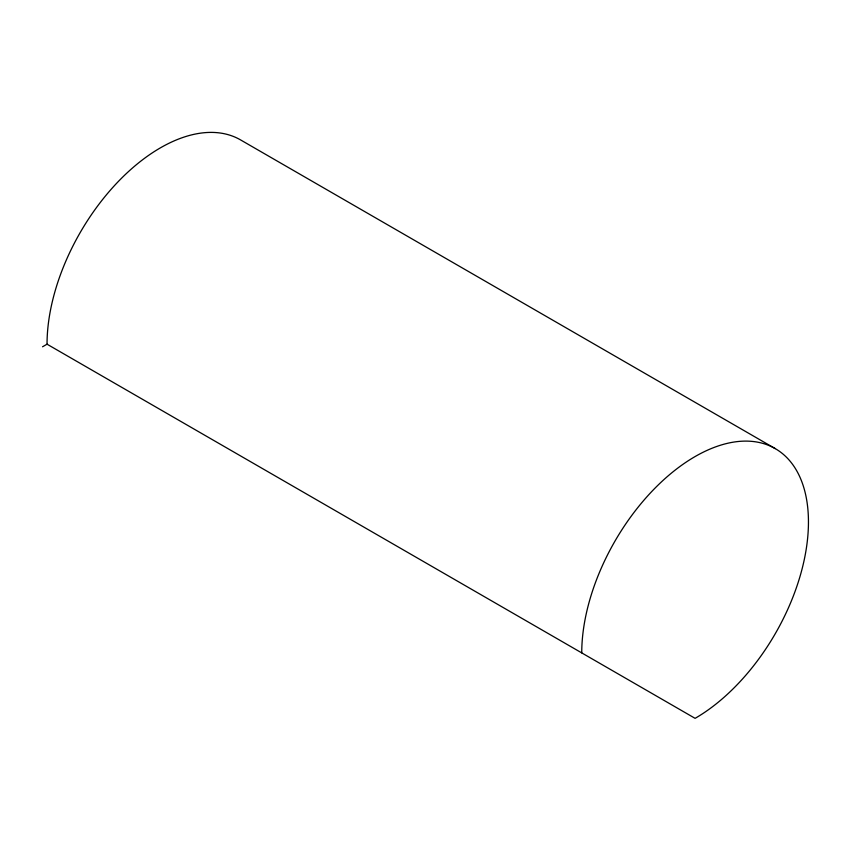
<?xml version="1.0" encoding="UTF-8"?>
<svg xmlns="http://www.w3.org/2000/svg" width="851" height="851" viewBox="0 0 851 851"><rect width="100%" height="100%" fill="white"/><g stroke="black" fill="none" stroke-linecap="round" stroke-linejoin="round"><path stroke-width="1.28" d="M42.55 346.782L47.039 344.187A160.307 92.557 -60 0 1 117.023 182.859A160.307 92.557 -60 0 1 240.556 139.904L775.25 448.615M47.039 344.187L695.097 718.34A160.307 92.557 -60 0 0 808.45 522.003A160.307 92.557 -60 0 0 695.097 456.551A160.307 92.557 -60 0 0 581.744 652.887"/></g></svg>
